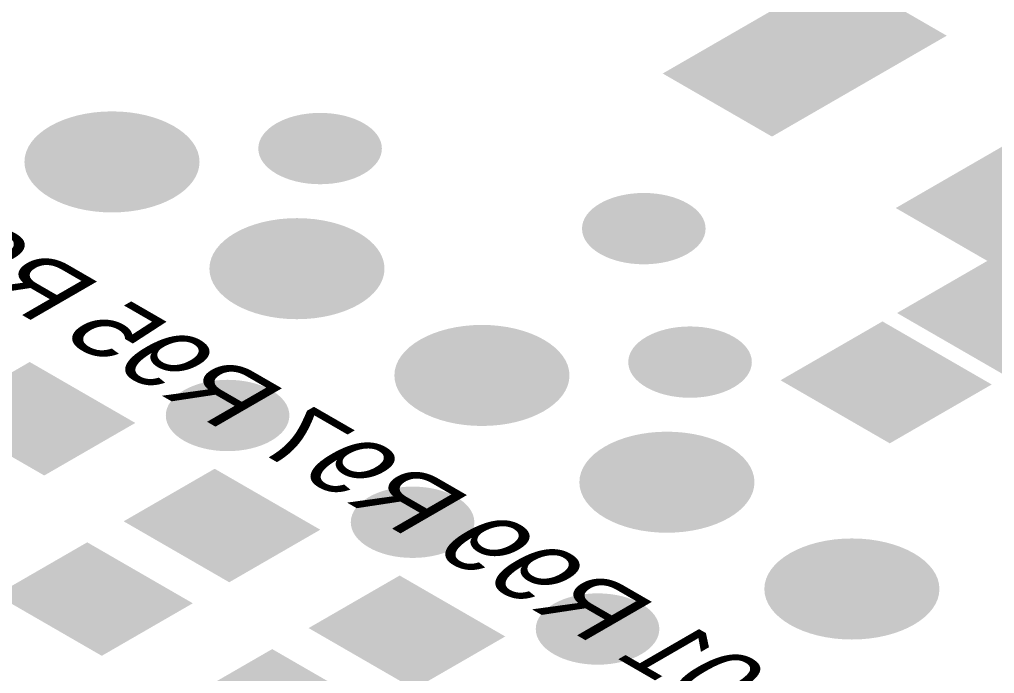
# Model space of a CAD drawing. Header units: millimetres. Extents: x -6 to 177, y -65 to 42.
# Drawn here: x 126.67 to 136.13, y -31.4 to -25.05 of the extents above; entities that cross this region are included whole.
import ezdxf

# ---------------------------------------------------------------- set-up
doc = ezdxf.new("R2010")
doc.units = ezdxf.units.MM
for name, color, linetype, true_color in [('Bottom Layer- Bottom', 7, 'Continuous', 0xffffff), ('Bottom Overlay- Bot Silk', 7, 'Continuous', 0xffffff), ('Bottom Paste- Bot Paste', 7, 'Continuous', 0xffffff), ('Bottom Solder- Bot Mask', 7, 'Continuous', 0xffffff), ('Multi-Layer', 7, 'Continuous', 0xffffff), ('Pad Holes', 7, 'Continuous', 0xffffff), ('Top Layer- Top', 7, 'Continuous', 0xffffff), ('Top Paste- Top Paste', 7, 'Continuous', 0xffffff), ('Top Solder- Top Mask', 7, 'Continuous', 0xffffff), ('Via Holes', 7, 'Continuous', 0xffffff)]:
    doc.layers.add(name, color=color, linetype=linetype, true_color=true_color)
doc.styles.add('Arial', font='')
doc.styles.get('Arial').set_extended_font_data('Arial')

# ---------------------------------------------------------------- blocks, each defined once
blk = doc.blocks.new('RES_0805_2012_B_254')
at = {"layer": 'Bottom Layer- Bottom', "linetype": 'Continuous', "lineweight": 18}
for points in [[(126.9062, -29.4337), (125.9516, -28.8825), (126.7648, -28.4131), (127.7194, -28.9642)], [(125.6688, -30.1481), (124.7142, -29.597), (125.5274, -29.1275), (126.482, -29.6786)]]:
    blk.add_hatch(color=7, dxfattribs=at).paths.add_polyline_path(points, flags=0)
at = {"layer": 'Bottom Paste- Bot Paste', "linetype": 'Continuous', "lineweight": 18}
for points in [[(126.9062, -29.4337), (125.9516, -28.8825), (126.7648, -28.4131), (127.7194, -28.9642)], [(125.6688, -30.1481), (124.7142, -29.597), (125.5274, -29.1275), (126.482, -29.6786)]]:
    blk.add_hatch(color=7, dxfattribs=at).paths.add_polyline_path(points, flags=0)
at = {"layer": 'Bottom Solder- Bot Mask', "linetype": 'Continuous', "lineweight": 18}
for points in [[(126.9062, -29.4745), (125.8809, -28.8825), (126.7648, -28.3722), (127.7901, -28.9642)], [(125.6688, -30.1889), (124.6435, -29.597), (125.5274, -29.0867), (126.5527, -29.6786)]]:
    blk.add_hatch(color=7, dxfattribs=at).paths.add_polyline_path(points, flags=0)
blk = doc.blocks.new('CAP_0805_2012_B_250')
at = {"layer": 'Bottom Layer- Bottom', "linetype": 'Continuous', "lineweight": 18}
for points in [[(136.1764, -27.3659), (137.1663, -27.9375), (136.2471, -28.4682), (135.2572, -27.8966)], [(135.045, -28.0191), (136.035, -28.5907), (135.1157, -29.1214), (134.1258, -28.5498)]]:
    blk.add_hatch(color=7, dxfattribs=at).paths.add_polyline_path(points, flags=0)
at = {"layer": 'Bottom Paste- Bot Paste', "linetype": 'Continuous', "lineweight": 18}
for points in [[(136.1764, -27.3659), (137.1663, -27.9375), (136.2471, -28.4682), (135.2572, -27.8966)], [(135.045, -28.0191), (136.035, -28.5907), (135.1157, -29.1214), (134.1258, -28.5498)]]:
    blk.add_hatch(color=7, dxfattribs=at).paths.add_polyline_path(points, flags=0)
at = {"layer": 'Bottom Solder- Bot Mask', "linetype": 'Continuous', "lineweight": 18}
for points in [[(136.1764, -27.3251), (137.237, -27.9375), (136.2471, -28.509), (135.1864, -27.8966)], [(135.045, -27.9783), (136.1057, -28.5907), (135.1157, -29.1622), (134.0551, -28.5498)]]:
    blk.add_hatch(color=7, dxfattribs=at).paths.add_polyline_path(points, flags=0)
blk = doc.blocks.new('RES_0805_2012_B_89')
at = {"layer": 'Bottom Layer- Bottom', "linetype": 'Continuous', "lineweight": 18}
for points in [[(128.7023, -30.4706), (127.7477, -29.9195), (128.5609, -29.45), (129.5154, -30.0011)], [(127.4648, -31.1851), (126.5102, -30.6339), (127.3234, -30.1644), (128.278, -30.7156)]]:
    blk.add_hatch(color=7, dxfattribs=at).paths.add_polyline_path(points, flags=0)
at = {"layer": 'Bottom Paste- Bot Paste', "linetype": 'Continuous', "lineweight": 18}
for points in [[(128.7023, -30.4706), (127.7477, -29.9195), (128.5609, -29.45), (129.5154, -30.0011)], [(127.4648, -31.1851), (126.5102, -30.6339), (127.3234, -30.1644), (128.278, -30.7156)]]:
    blk.add_hatch(color=7, dxfattribs=at).paths.add_polyline_path(points, flags=0)
at = {"layer": 'Bottom Solder- Bot Mask', "linetype": 'Continuous', "lineweight": 18}
for points in [[(128.7023, -30.5115), (127.677, -29.9195), (128.5609, -29.4092), (129.5862, -30.0011)], [(127.4648, -31.2259), (126.4395, -30.6339), (127.3234, -30.1236), (128.3487, -30.7156)]]:
    blk.add_hatch(color=7, dxfattribs=at).paths.add_polyline_path(points, flags=0)
blk = doc.blocks.new('RES_0805_2012_B_88')
at = {"layer": 'Bottom Layer- Bottom', "linetype": 'Continuous', "lineweight": 18}
for points in [[(130.4983, -31.5076), (129.5437, -30.9564), (130.3569, -30.487), (131.3115, -31.0381)], [(129.2609, -32.222), (128.3063, -31.6709), (129.1195, -31.2014), (130.0741, -31.7525)]]:
    blk.add_hatch(color=7, dxfattribs=at).paths.add_polyline_path(points, flags=0)
at = {"layer": 'Bottom Paste- Bot Paste', "linetype": 'Continuous', "lineweight": 18}
for points in [[(130.4983, -31.5076), (129.5437, -30.9564), (130.3569, -30.487), (131.3115, -31.0381)], [(129.2609, -32.222), (128.3063, -31.6709), (129.1195, -31.2014), (130.0741, -31.7525)]]:
    blk.add_hatch(color=7, dxfattribs=at).paths.add_polyline_path(points, flags=0)
at = {"layer": 'Bottom Solder- Bot Mask', "linetype": 'Continuous', "lineweight": 18}
for points in [[(130.4983, -31.5484), (129.473, -30.9564), (130.3569, -30.4461), (131.3822, -31.0381)], [(129.2609, -32.2628), (128.2356, -31.6709), (129.1195, -31.1606), (130.1448, -31.7525)]]:
    blk.add_hatch(color=7, dxfattribs=at).paths.add_polyline_path(points, flags=0)
blk = doc.blocks.new('LED3528_54')
at = {"layer": 'Top Layer- Top', "linetype": 'Continuous', "lineweight": 18}
for points in [[(135.5983, -25.2032), (133.972, -26.1422), (132.982, -25.5706), (134.6084, -24.6317)], [(135.2448, -26.877), (136.8711, -25.9381), (137.8611, -26.5096), (136.2347, -27.4486)]]:
    blk.add_hatch(color=7, dxfattribs=at).paths.add_polyline_path(points, flags=0)
at = {"layer": 'Top Paste- Top Paste', "linetype": 'Continuous', "lineweight": 18}
for points in [[(135.5983, -25.2032), (133.972, -26.1422), (132.982, -25.5706), (134.6084, -24.6317)], [(135.2448, -26.877), (136.8711, -25.9381), (137.8611, -26.5096), (136.2347, -27.4486)]]:
    blk.add_hatch(color=7, dxfattribs=at).paths.add_polyline_path(points, flags=0)
at = {"layer": 'Top Solder- Top Mask', "linetype": 'Continuous', "lineweight": 18}
for points in [[(135.669, -25.2032), (133.972, -26.183), (132.9113, -25.5706), (134.6084, -24.5908)], [(135.1741, -26.877), (136.8711, -25.8972), (137.9318, -26.5096), (136.2347, -27.4894)]]:
    blk.add_hatch(color=7, dxfattribs=at).paths.add_polyline_path(points, flags=0)
blk = doc.blocks.new('DC_10_20')
at = {"layer": 'Bottom Layer- Bottom', "linetype": 'Continuous', "lineweight": 18}
h = blk.add_hatch(color=7, dxfattribs=at)
edge = h.paths.add_edge_path(flags=0)
edge.add_ellipse((127.5638, -26.429), major_axis=(-0.8, 0), ratio=0.57735, start_angle=0, end_angle=360)
h = blk.add_hatch(color=7, dxfattribs=at)
edge = h.paths.add_edge_path(flags=0)
edge.add_ellipse((129.3599, -27.4659), major_axis=(-0.8, 0), ratio=0.57735, start_angle=0, end_angle=360)
h = blk.add_hatch(color=7, dxfattribs=at)
edge = h.paths.add_edge_path(flags=0)
edge.add_ellipse((131.1559, -28.5029), major_axis=(-0.8, 0), ratio=0.57735, start_angle=0, end_angle=360)
h = blk.add_hatch(color=7, dxfattribs=at)
edge = h.paths.add_edge_path(flags=0)
edge.add_ellipse((132.952, -29.5398), major_axis=(-0.8, 0), ratio=0.57735, start_angle=0, end_angle=360)
h = blk.add_hatch(color=7, dxfattribs=at)
edge = h.paths.add_edge_path(flags=0)
edge.add_ellipse((134.748, -30.5768), major_axis=(-0.8, 0), ratio=0.57735, start_angle=0, end_angle=360)
at = {"layer": 'Bottom Solder- Bot Mask', "linetype": 'Continuous', "lineweight": 18}
h = blk.add_hatch(color=7, dxfattribs=at)
edge = h.paths.add_edge_path(flags=0)
edge.add_ellipse((127.5638, -26.429), major_axis=(-0.85, 0), ratio=0.57735, start_angle=0, end_angle=360)
h = blk.add_hatch(color=7, dxfattribs=at)
edge = h.paths.add_edge_path(flags=0)
edge.add_ellipse((129.3599, -27.4659), major_axis=(-0.85, 0), ratio=0.57735, start_angle=0, end_angle=360)
h = blk.add_hatch(color=7, dxfattribs=at)
edge = h.paths.add_edge_path(flags=0)
edge.add_ellipse((131.1559, -28.5029), major_axis=(-0.85, 0), ratio=0.57735, start_angle=0, end_angle=360)
h = blk.add_hatch(color=7, dxfattribs=at)
edge = h.paths.add_edge_path(flags=0)
edge.add_ellipse((132.952, -29.5398), major_axis=(-0.85, 0), ratio=0.57735, start_angle=0, end_angle=360)
h = blk.add_hatch(color=7, dxfattribs=at)
edge = h.paths.add_edge_path(flags=0)
edge.add_ellipse((134.748, -30.5768), major_axis=(-0.85, 0), ratio=0.57735, start_angle=0, end_angle=360)
at = {"layer": 'Multi-Layer', "linetype": 'Continuous', "lineweight": 18}
h = blk.add_hatch(color=9, dxfattribs=at)
edge = h.paths.add_edge_path(flags=0)
edge.add_ellipse((127.5638, -26.429), major_axis=(-0.8, 0), ratio=0.57735, start_angle=0, end_angle=360)
h = blk.add_hatch(color=9, dxfattribs=at)
edge = h.paths.add_edge_path(flags=0)
edge.add_ellipse((129.3599, -27.4659), major_axis=(-0.8, 0), ratio=0.57735, start_angle=0, end_angle=360)
h = blk.add_hatch(color=9, dxfattribs=at)
edge = h.paths.add_edge_path(flags=0)
edge.add_ellipse((131.1559, -28.5029), major_axis=(-0.8, 0), ratio=0.57735, start_angle=0, end_angle=360)
h = blk.add_hatch(color=9, dxfattribs=at)
edge = h.paths.add_edge_path(flags=0)
edge.add_ellipse((132.952, -29.5398), major_axis=(-0.8, 0), ratio=0.57735, start_angle=0, end_angle=360)
h = blk.add_hatch(color=9, dxfattribs=at)
edge = h.paths.add_edge_path(flags=0)
edge.add_ellipse((134.748, -30.5768), major_axis=(-0.8, 0), ratio=0.57735, start_angle=0, end_angle=360)
at = {"layer": 'Pad Holes', "linetype": 'Continuous', "lineweight": 18}
h = blk.add_hatch(color=7, dxfattribs=at)
edge = h.paths.add_edge_path(flags=0)
edge.add_ellipse((127.5638, -26.429), major_axis=(-0.4, 0), ratio=0.57735, start_angle=0, end_angle=360)
h = blk.add_hatch(color=7, dxfattribs=at)
edge = h.paths.add_edge_path(flags=0)
edge.add_ellipse((129.3599, -27.4659), major_axis=(-0.4, 0), ratio=0.57735, start_angle=0, end_angle=360)
h = blk.add_hatch(color=7, dxfattribs=at)
edge = h.paths.add_edge_path(flags=0)
edge.add_ellipse((131.1559, -28.5029), major_axis=(-0.4, 0), ratio=0.57735, start_angle=0, end_angle=360)
h = blk.add_hatch(color=7, dxfattribs=at)
edge = h.paths.add_edge_path(flags=0)
edge.add_ellipse((132.952, -29.5398), major_axis=(-0.4, 0), ratio=0.57735, start_angle=0, end_angle=360)
h = blk.add_hatch(color=7, dxfattribs=at)
edge = h.paths.add_edge_path(flags=0)
edge.add_ellipse((134.748, -30.5768), major_axis=(-0.4, 0), ratio=0.57735, start_angle=0, end_angle=360)
at = {"layer": 'Top Layer- Top', "linetype": 'Continuous', "lineweight": 18}
h = blk.add_hatch(color=7, dxfattribs=at)
edge = h.paths.add_edge_path(flags=0)
edge.add_ellipse((127.5638, -26.429), major_axis=(-0.8, 0), ratio=0.57735, start_angle=0, end_angle=360)
h = blk.add_hatch(color=7, dxfattribs=at)
edge = h.paths.add_edge_path(flags=0)
edge.add_ellipse((129.3599, -27.4659), major_axis=(-0.8, 0), ratio=0.57735, start_angle=0, end_angle=360)
h = blk.add_hatch(color=7, dxfattribs=at)
edge = h.paths.add_edge_path(flags=0)
edge.add_ellipse((131.1559, -28.5029), major_axis=(-0.8, 0), ratio=0.57735, start_angle=0, end_angle=360)
h = blk.add_hatch(color=7, dxfattribs=at)
edge = h.paths.add_edge_path(flags=0)
edge.add_ellipse((132.952, -29.5398), major_axis=(-0.8, 0), ratio=0.57735, start_angle=0, end_angle=360)
h = blk.add_hatch(color=7, dxfattribs=at)
edge = h.paths.add_edge_path(flags=0)
edge.add_ellipse((134.748, -30.5768), major_axis=(-0.8, 0), ratio=0.57735, start_angle=0, end_angle=360)
at = {"layer": 'Top Solder- Top Mask', "linetype": 'Continuous', "lineweight": 18}
h = blk.add_hatch(color=7, dxfattribs=at)
edge = h.paths.add_edge_path(flags=0)
edge.add_ellipse((127.5638, -26.429), major_axis=(-0.85, 0), ratio=0.57735, start_angle=0, end_angle=360)
h = blk.add_hatch(color=7, dxfattribs=at)
edge = h.paths.add_edge_path(flags=0)
edge.add_ellipse((129.3599, -27.4659), major_axis=(-0.85, 0), ratio=0.57735, start_angle=0, end_angle=360)
h = blk.add_hatch(color=7, dxfattribs=at)
edge = h.paths.add_edge_path(flags=0)
edge.add_ellipse((131.1559, -28.5029), major_axis=(-0.85, 0), ratio=0.57735, start_angle=0, end_angle=360)
h = blk.add_hatch(color=7, dxfattribs=at)
edge = h.paths.add_edge_path(flags=0)
edge.add_ellipse((132.952, -29.5398), major_axis=(-0.85, 0), ratio=0.57735, start_angle=0, end_angle=360)
h = blk.add_hatch(color=7, dxfattribs=at)
edge = h.paths.add_edge_path(flags=0)
edge.add_ellipse((134.748, -30.5768), major_axis=(-0.85, 0), ratio=0.57735, start_angle=0, end_angle=360)

msp = doc.modelspace()

# ---------------------------------------------------------------- hatches: boundary and pattern name
at = {"layer": 'Bottom Layer- Bottom', "linetype": 'Continuous', "lineweight": 18}
h = msp.add_hatch(color=7, dxfattribs=at)
edge = h.paths.add_edge_path(flags=0)
edge.add_ellipse((129.5844, -26.2994), major_axis=(-0.55, 0), ratio=0.57735, start_angle=0, end_angle=360)
h = msp.add_hatch(color=7, dxfattribs=at)
edge = h.paths.add_edge_path(flags=0)
edge.add_ellipse((132.7275, -27.0771), major_axis=(-0.55, 0), ratio=0.57735, start_angle=0, end_angle=360)
h = msp.add_hatch(color=7, dxfattribs=at)
edge = h.paths.add_edge_path(flags=0)
edge.add_ellipse((133.1765, -28.3733), major_axis=(-0.55, 0), ratio=0.57735, start_angle=0, end_angle=360)
h = msp.add_hatch(color=7, dxfattribs=at)
edge = h.paths.add_edge_path(flags=0)
edge.add_ellipse((128.6864, -28.8917), major_axis=(-0.55, 0), ratio=0.57735, start_angle=0, end_angle=360)
h = msp.add_hatch(color=7, dxfattribs=at)
edge = h.paths.add_edge_path(flags=0)
edge.add_ellipse((130.4824, -29.9287), major_axis=(-0.55, 0), ratio=0.57735, start_angle=0, end_angle=360)
h = msp.add_hatch(color=7, dxfattribs=at)
edge = h.paths.add_edge_path(flags=0)
edge.add_ellipse((132.2785, -30.9656), major_axis=(-0.55, 0), ratio=0.57735, start_angle=0, end_angle=360)
at = {"layer": 'Bottom Solder- Bot Mask', "linetype": 'Continuous', "lineweight": 18}
h = msp.add_hatch(color=7, dxfattribs=at)
edge = h.paths.add_edge_path(flags=0)
edge.add_ellipse((129.5844, -26.2994), major_axis=(-0.6, 0), ratio=0.57735, start_angle=0, end_angle=360)
h = msp.add_hatch(color=7, dxfattribs=at)
edge = h.paths.add_edge_path(flags=0)
edge.add_ellipse((132.7275, -27.0771), major_axis=(-0.6, 0), ratio=0.57735, start_angle=0, end_angle=360)
h = msp.add_hatch(color=7, dxfattribs=at)
edge = h.paths.add_edge_path(flags=0)
edge.add_ellipse((133.1765, -28.3733), major_axis=(-0.6, 0), ratio=0.57735, start_angle=0, end_angle=360)
h = msp.add_hatch(color=7, dxfattribs=at)
edge = h.paths.add_edge_path(flags=0)
edge.add_ellipse((128.6864, -28.8917), major_axis=(-0.6, 0), ratio=0.57735, start_angle=0, end_angle=360)
h = msp.add_hatch(color=7, dxfattribs=at)
edge = h.paths.add_edge_path(flags=0)
edge.add_ellipse((130.4824, -29.9287), major_axis=(-0.6, 0), ratio=0.57735, start_angle=0, end_angle=360)
h = msp.add_hatch(color=7, dxfattribs=at)
edge = h.paths.add_edge_path(flags=0)
edge.add_ellipse((132.2785, -30.9656), major_axis=(-0.6, 0), ratio=0.57735, start_angle=0, end_angle=360)
at = {"layer": 'Top Layer- Top', "linetype": 'Continuous', "lineweight": 18}
h = msp.add_hatch(color=7, dxfattribs=at)
edge = h.paths.add_edge_path(flags=0)
edge.add_ellipse((129.5844, -26.2994), major_axis=(-0.55, 0), ratio=0.57735, start_angle=0, end_angle=360)
h = msp.add_hatch(color=7, dxfattribs=at)
edge = h.paths.add_edge_path(flags=0)
edge.add_ellipse((132.7275, -27.0771), major_axis=(-0.55, 0), ratio=0.57735, start_angle=0, end_angle=360)
h = msp.add_hatch(color=7, dxfattribs=at)
edge = h.paths.add_edge_path(flags=0)
edge.add_ellipse((133.1765, -28.3733), major_axis=(-0.55, 0), ratio=0.57735, start_angle=0, end_angle=360)
h = msp.add_hatch(color=7, dxfattribs=at)
edge = h.paths.add_edge_path(flags=0)
edge.add_ellipse((128.6864, -28.8917), major_axis=(-0.55, 0), ratio=0.57735, start_angle=0, end_angle=360)
h = msp.add_hatch(color=7, dxfattribs=at)
edge = h.paths.add_edge_path(flags=0)
edge.add_ellipse((130.4824, -29.9287), major_axis=(-0.55, 0), ratio=0.57735, start_angle=0, end_angle=360)
h = msp.add_hatch(color=7, dxfattribs=at)
edge = h.paths.add_edge_path(flags=0)
edge.add_ellipse((132.2785, -30.9656), major_axis=(-0.55, 0), ratio=0.57735, start_angle=0, end_angle=360)
at = {"layer": 'Top Solder- Top Mask', "linetype": 'Continuous', "lineweight": 18}
h = msp.add_hatch(color=7, dxfattribs=at)
edge = h.paths.add_edge_path(flags=0)
edge.add_ellipse((129.5844, -26.2994), major_axis=(-0.6, 0), ratio=0.57735, start_angle=0, end_angle=360)
h = msp.add_hatch(color=7, dxfattribs=at)
edge = h.paths.add_edge_path(flags=0)
edge.add_ellipse((132.7275, -27.0771), major_axis=(-0.6, 0), ratio=0.57735, start_angle=0, end_angle=360)
h = msp.add_hatch(color=7, dxfattribs=at)
edge = h.paths.add_edge_path(flags=0)
edge.add_ellipse((133.1765, -28.3733), major_axis=(-0.6, 0), ratio=0.57735, start_angle=0, end_angle=360)
h = msp.add_hatch(color=7, dxfattribs=at)
edge = h.paths.add_edge_path(flags=0)
edge.add_ellipse((128.6864, -28.8917), major_axis=(-0.6, 0), ratio=0.57735, start_angle=0, end_angle=360)
h = msp.add_hatch(color=7, dxfattribs=at)
edge = h.paths.add_edge_path(flags=0)
edge.add_ellipse((130.4824, -29.9287), major_axis=(-0.6, 0), ratio=0.57735, start_angle=0, end_angle=360)
h = msp.add_hatch(color=7, dxfattribs=at)
edge = h.paths.add_edge_path(flags=0)
edge.add_ellipse((132.2785, -30.9656), major_axis=(-0.6, 0), ratio=0.57735, start_angle=0, end_angle=360)
at = {"layer": 'Via Holes', "linetype": 'Continuous', "lineweight": 18}
h = msp.add_hatch(color=7, dxfattribs=at)
edge = h.paths.add_edge_path(flags=0)
edge.add_ellipse((129.5844, -26.2994), major_axis=(-0.3, 0), ratio=0.57735, start_angle=0, end_angle=360)
h = msp.add_hatch(color=7, dxfattribs=at)
edge = h.paths.add_edge_path(flags=0)
edge.add_ellipse((132.7275, -27.0771), major_axis=(-0.3, 0), ratio=0.57735, start_angle=0, end_angle=360)
h = msp.add_hatch(color=7, dxfattribs=at)
edge = h.paths.add_edge_path(flags=0)
edge.add_ellipse((133.1765, -28.3733), major_axis=(-0.3, 0), ratio=0.57735, start_angle=0, end_angle=360)
h = msp.add_hatch(color=7, dxfattribs=at)
edge = h.paths.add_edge_path(flags=0)
edge.add_ellipse((128.6864, -28.8917), major_axis=(-0.3, 0), ratio=0.57735, start_angle=0, end_angle=360)
h = msp.add_hatch(color=7, dxfattribs=at)
edge = h.paths.add_edge_path(flags=0)
edge.add_ellipse((130.4824, -29.9287), major_axis=(-0.3, 0), ratio=0.57735, start_angle=0, end_angle=360)
h = msp.add_hatch(color=7, dxfattribs=at)
edge = h.paths.add_edge_path(flags=0)
edge.add_ellipse((132.2785, -30.9656), major_axis=(-0.3, 0), ratio=0.57735, start_angle=0, end_angle=360)

# ---------------------------------------------------------------- linework, layer by layer
at = {"color": 252, "linetype": 'Continuous', "lineweight": 13}
for points in [[(133.6432, -47.3568), (137.2671, -45.2645), (144.5149, -41.08), (155.3867, -34.8032), (166.2585, -28.5264), (173.5063, -24.3418), (177.1302, -22.2495)], [(133.6432, -48.5815), (137.2671, -46.4893), (144.5149, -42.3047), (155.3867, -36.0279), (166.2585, -29.7511), (173.5063, -25.5666), (177.1302, -23.4743)]]:
    msp.add_open_spline(points, degree=3, dxfattribs=at)
at = {"color": 163, "linetype": 'Continuous', "lineweight": 18}
msp.add_open_spline([(133.6432, -48.5815), (137.2671, -46.4893), (144.5149, -42.3047), (155.3867, -36.0279), (166.2585, -29.7511), (173.5063, -25.5666), (177.1302, -23.4743)], degree=3, dxfattribs=at)

# ---------------------------------------------------------------- block references
for name in ['DC_10_20', 'LED3528_54', 'CAP_0805_2012_B_250', 'RES_0805_2012_B_254', 'RES_0805_2012_B_89', 'RES_0805_2012_B_88']:
    msp.add_blockref(name, (0, 0), dxfattribs=at)

# ---------------------------------------------------------------- texts
at = {"layer": 'Bottom Overlay- Bot Silk', "color": 44, "linetype": 'Continuous', "lineweight": 13, "extrusion": (0, -0.816497, -0.57735), "char_height": 0.912, "attachment_point": 7, "text_direction": (-0.707107, 0.408248, -0.57735), "line_spacing_factor": 1.047437, "style": 'Arial'}
for s, insert in [('\\fArial|b0|i0;\\W0.9692;R93', (126.8354, -28.01, 0.1043)), ('\\fArial|b0|i0;\\W0.9721;R95', (128.6314, -29.047, 0.1043)), ('\\fArial|b0|i0;\\W0.9688;R97', (130.4275, -30.0839, 0.1043)), ('\\fArial|b0|i0;\\W0.9701;R99', (132.2235, -31.1209, 0.1043)), ('\\fArial|b0|i0;\\W0.9168;R101', (134.4053, -32.3805, 0.1043))]:
    msp.add_mtext(s, dxfattribs=dict(at, insert=insert))

doc.saveas('drawing.dxf')
